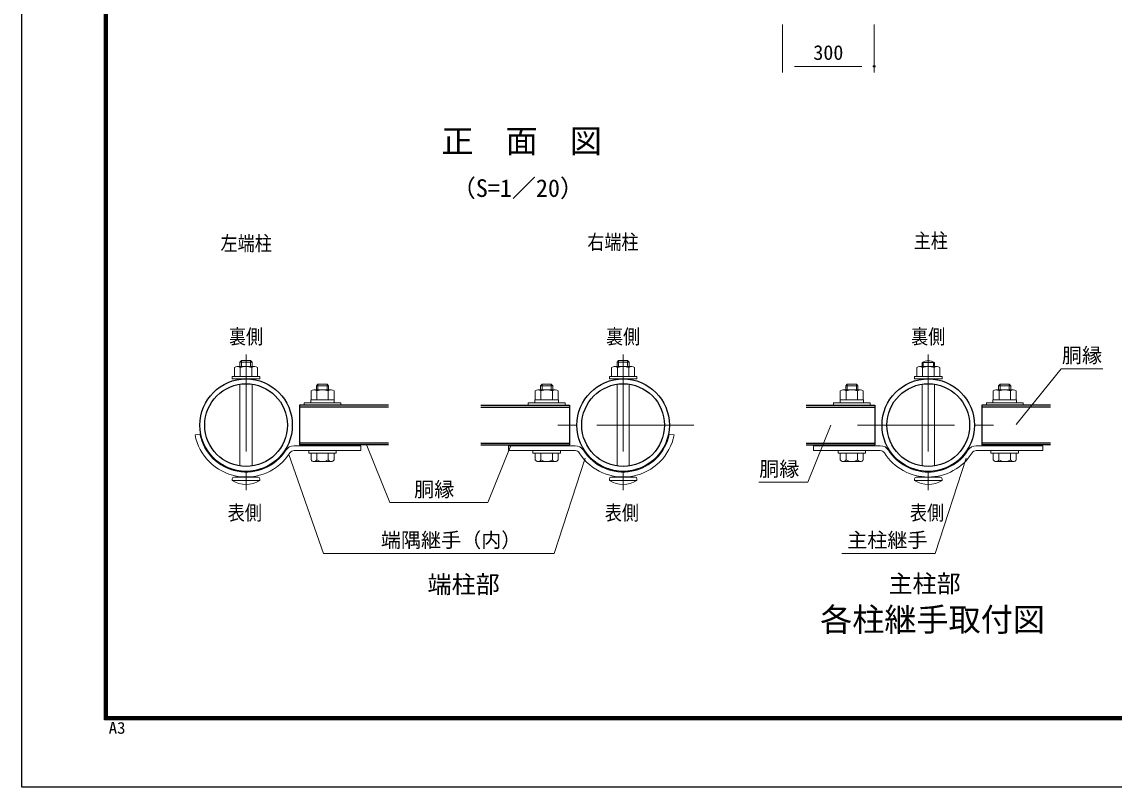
# Model space of a CAD drawing. Units: millimetres, scale not verified. Extents: x -4200 to 4200, y -2970 to 2970.
# Drawn here: x -4200 to -629, y -2970 to -467 of the extents above; entities that cross this region are included whole.
import ezdxf
from ezdxf.enums import TextEntityAlignment as Align

# ---------------------------------------------------------------- set-up
doc = ezdxf.new("R2010")
doc.units = ezdxf.units.MM
doc.header["$LTSCALE"] = 10
doc.header["$PDMODE"] = 32
doc.header["$PDSIZE"] = 5
doc.linetypes.add('USER1', pattern=[50.8, 31.75, -6.35, 6.35, -6.35])
for name, color, linetype, lineweight in [('0-0_D-STR1', 1, 'Continuous', 25), ('0-1_D-BMK', 2, 'USER1', 13), ('0-3_D-STR-DIM', 7, 'Continuous', 13), ('0-6_D-STR3', 3, 'Continuous', 13), ('0-7_D-TTL-TXT', 7, 'Continuous', 25), ('0-A_D-STR-TXT', 7, 'Continuous', 13), ('0-D_D-TTL', 2, 'Continuous', 25)]:
    doc.layers.add(name, color=color, linetype=linetype, lineweight=lineweight)
doc.layers.add('0-5_Defpoints', color=8, linetype='Continuous')
doc.styles.add('ＭＳ ゴシック', font='')
doc.styles.get('ＭＳ ゴシック').set_extended_font_data('MS Gothic')

msp = doc.modelspace()

# ---------------------------------------------------------------- linework, layer by layer
at = {"layer": '0-0_D-STR1'}
for p, q in [((-3000.98, -1720.71), (-3291.71, -1720.71)), ((-3291.71, -1720.71), (-3291.71, -1850.71)), ((-3000.98, -1726.71), (-3291.71, -1726.71)), ((-2699.73, -1720.71), (-2409, -1720.71)), ((-2699.73, -1726.71), (-2409, -1726.71)), ((-2409, -1720.71), (-2409, -1850.71)), ((-1635.89, -1720.71), (-1411.41, -1720.71)), ((-1635.89, -1726.71), (-1411.41, -1726.71)), ((-1411.41, -1720.71), (-1411.41, -1850.71)), ((-836.93, -1720.71), (-1061.41, -1720.71)), ((-1061.41, -1720.71), (-1061.41, -1850.71)), ((-836.93, -1726.71), (-1061.41, -1726.71)), ((-3000.98, -1844.71), (-3291.71, -1844.71)), ((-3000.98, -1850.71), (-3291.71, -1850.71)), ((-2699.73, -1844.71), (-2409, -1844.71)), ((-2699.73, -1850.71), (-2409, -1850.71)), ((-1635.89, -1844.71), (-1411.41, -1844.71)), ((-1635.89, -1850.71), (-1411.41, -1850.71)), ((-836.93, -1844.71), (-1061.41, -1844.71)), ((-836.93, -1850.71), (-1061.41, -1850.71))]:
    msp.add_line(p, q, dxfattribs=at)
for centre, radius in [((-3466.71, -1785.71), 151.25), ((-2234, -1785.71), 151.25), ((-1236.41, -1785.71), 151.25), ((-3466.71, -1785.71), 135.25), ((-2234, -1785.71), 135.25), ((-1236.41, -1785.71), 135.25)]:
    msp.add_circle(centre, radius, dxfattribs=at)
at = {"layer": '0-1_D-BMK'}
for p, q in [((-3466.71, -1554.46), (-3466.71, -2016.96)), ((-2234, -1554.46), (-2234, -2016.96)), ((-1236.41, -1554.46), (-1236.41, -2016.96)), ((-2002.74, -1785.71), (-2465.25, -1785.71)), ((-1467.67, -1785.71), (-1005.16, -1785.71))]:
    msp.add_line(p, q, dxfattribs=at)
at = {"layer": '0-3_D-STR-DIM'}
for p, q in [((-1713.31, -475.46), (-1713.31, -632.35)), ((-1413.31, -475.46), (-1413.31, -632.35)), ((-1673.31, -612.35), (-1453.31, -612.35))]:
    msp.add_line(p, q, dxfattribs=at)
at = {"layer": '0-5_Defpoints'}
msp.add_point((-1413.31, -612.35), dxfattribs=at)
at = {"layer": '0-6_D-STR3'}
for p, q in [((-3504.21, -1626.46), (-3504.21, -1597.46)), ((-3437.82, -1593.96), (-3495.55, -1593.96)), ((-3486.71, -1579.36), (-3481.31, -1573.96)), ((-3486.71, -1579.36), (-3446.71, -1579.36)), ((-3486.71, -1579.36), (-3486.71, -1593.96)), ((-3485.46, -1626.46), (-3485.46, -1597.46)), ((-3481.31, -1593.96), (-3481.31, -1573.96)), ((-3481.31, -1573.96), (-3452.11, -1573.96)), ((-3452.11, -1593.96), (-3452.11, -1573.96)), ((-3446.71, -1579.36), (-3452.11, -1573.96)), ((-3447.96, -1626.46), (-3447.96, -1597.46)), ((-3446.71, -1579.36), (-3446.71, -1593.96)), ((-3429.21, -1626.46), (-3429.21, -1597.46)), ((-2271.5, -1626.46), (-2271.5, -1597.46)), ((-2262.89, -1593.96), (-2205.16, -1593.96)), ((-2254, -1579.36), (-2248.6, -1573.96)), ((-2214, -1579.36), (-2254, -1579.36)), ((-2254, -1579.36), (-2254, -1593.96)), ((-2252.75, -1626.46), (-2252.75, -1597.46)), ((-2248.6, -1593.96), (-2248.6, -1573.96)), ((-2219.4, -1573.96), (-2248.6, -1573.96)), ((-2219.4, -1593.96), (-2219.4, -1573.96)), ((-2214, -1579.36), (-2219.4, -1573.96)), ((-2215.25, -1626.46), (-2215.25, -1597.46)), ((-2214, -1579.36), (-2214, -1593.96)), ((-2196.5, -1626.46), (-2196.5, -1597.46)), ((-1273.91, -1626.46), (-1273.91, -1597.46)), ((-1265.3, -1593.96), (-1207.58, -1593.96)), ((-1256.41, -1593.96), (-1256.41, -1580.46)), ((-1256.41, -1580.46), (-1216.41, -1580.46)), ((-1255.16, -1626.46), (-1255.16, -1597.46)), ((-1253.03, -1593.96), (-1253.03, -1578.84)), ((-1219.8, -1593.96), (-1219.8, -1578.84)), ((-1217.66, -1626.46), (-1217.66, -1597.46)), ((-1216.41, -1593.96), (-1216.41, -1580.46)), ((-1198.91, -1626.46), (-1198.91, -1597.46)), ((-3511.71, -1626.46), (-3511.71, -1634.46)), ((-3421.71, -1634.46), (-3511.71, -1634.46)), ((-3505.21, -1626.46), (-3428.21, -1626.46)), ((-3429.21, -1626.46), (-3504.21, -1626.46)), ((-2279, -1634.46), (-2189, -1634.46)), ((-2195.5, -1626.46), (-2272.5, -1626.46)), ((-2271.5, -1626.46), (-2196.5, -1626.46)), ((-2189, -1626.46), (-2189, -1634.46)), ((-1281.41, -1634.46), (-1191.41, -1634.46)), ((-1197.91, -1626.46), (-1274.91, -1626.46)), ((-1273.91, -1626.46), (-1198.91, -1626.46)), ((-1191.41, -1626.46), (-1191.41, -1634.46)), ((-3486.71, -1651.95), (-3486.71, -1919.47)), ((-3446.71, -1651.95), (-3446.71, -1919.47)), ((-3254.21, -1702.71), (-3254.21, -1673.71)), ((-3187.82, -1670.21), (-3245.55, -1670.21)), ((-3236.71, -1670.21), (-3236.71, -1657.21)), ((-3235.46, -1702.71), (-3235.46, -1673.71)), ((-3201.71, -1652.21), (-3231.71, -1652.21)), ((-3231.71, -1670.21), (-3231.71, -1652.21)), ((-3201.71, -1670.21), (-3201.71, -1652.21)), ((-3196.71, -1657.21), (-3201.71, -1652.21)), ((-3197.96, -1702.71), (-3197.96, -1673.71)), ((-3196.71, -1670.21), (-3196.71, -1657.21)), ((-3179.21, -1702.71), (-3179.21, -1673.71)), ((-2521.5, -1702.71), (-2521.5, -1673.71)), ((-2512.89, -1670.21), (-2455.16, -1670.21)), ((-2504, -1657.21), (-2499, -1652.21)), ((-2504, -1670.21), (-2504, -1657.21)), ((-2502.75, -1702.71), (-2502.75, -1673.71)), ((-2499, -1670.21), (-2499, -1652.21)), ((-2499, -1652.21), (-2469, -1652.21)), ((-2469, -1670.21), (-2469, -1652.21)), ((-2465.25, -1702.71), (-2465.25, -1673.71)), ((-2464, -1670.21), (-2464, -1657.21)), ((-2446.5, -1702.71), (-2446.5, -1673.71)), ((-2254, -1651.95), (-2254, -1919.47)), ((-2214, -1651.95), (-2214, -1919.47)), ((-1523.91, -1702.71), (-1523.91, -1673.71)), ((-1457.52, -1670.21), (-1515.25, -1670.21)), ((-1506.41, -1670.21), (-1506.41, -1657.21)), ((-1505.16, -1702.71), (-1505.16, -1673.71)), ((-1471.41, -1652.21), (-1501.41, -1652.21)), ((-1501.41, -1670.21), (-1501.41, -1652.21)), ((-1466.41, -1657.21), (-1471.41, -1652.21)), ((-1471.41, -1670.21), (-1471.41, -1652.21)), ((-1467.66, -1702.71), (-1467.66, -1673.71)), ((-1466.41, -1670.21), (-1466.41, -1657.21)), ((-1448.91, -1702.71), (-1448.91, -1673.71)), ((-1256.41, -1651.95), (-1256.41, -1919.47)), ((-1216.41, -1651.95), (-1216.41, -1919.47)), ((-1023.91, -1702.71), (-1023.91, -1673.71)), ((-1015.3, -1670.21), (-957.58, -1670.21)), ((-1006.41, -1657.21), (-1001.41, -1652.21)), ((-1006.41, -1670.21), (-1006.41, -1657.21)), ((-1005.16, -1702.71), (-1005.16, -1673.71)), ((-1001.41, -1652.21), (-971.41, -1652.21)), ((-1001.41, -1670.21), (-1001.41, -1652.21)), ((-971.41, -1670.21), (-971.41, -1652.21)), ((-967.66, -1702.71), (-967.66, -1673.71)), ((-966.41, -1670.21), (-966.41, -1657.21)), ((-948.91, -1702.71), (-948.91, -1673.71)), ((-3276.71, -1712.71), (-3156.71, -1712.71)), ((-3276.71, -1720.71), (-3276.71, -1712.71)), ((-3276.71, -1720.71), (-3276.71, -1712.71)), ((-3255.21, -1702.71), (-3178.21, -1702.71)), ((-3255.21, -1712.71), (-3255.21, -1702.71)), ((-3179.21, -1702.71), (-3254.21, -1702.71)), ((-3178.21, -1712.71), (-3178.21, -1702.71)), ((-3156.71, -1720.71), (-3156.71, -1712.71)), ((-3156.71, -1720.71), (-3156.71, -1712.71)), ((-2544, -1712.71), (-2424, -1712.71)), ((-2544, -1720.71), (-2544, -1712.71)), ((-2544, -1720.71), (-2544, -1712.71)), ((-2445.5, -1702.71), (-2522.5, -1702.71)), ((-2522.5, -1712.71), (-2522.5, -1702.71)), ((-2521.5, -1702.71), (-2446.5, -1702.71)), ((-2445.5, -1712.71), (-2445.5, -1702.71)), ((-2424, -1720.71), (-2424, -1712.71)), ((-2424, -1720.71), (-2424, -1712.71)), ((-1546.41, -1712.71), (-1426.41, -1712.71)), ((-1546.41, -1720.71), (-1546.41, -1712.71)), ((-1546.41, -1720.71), (-1546.41, -1712.71)), ((-1524.91, -1702.71), (-1447.91, -1702.71)), ((-1524.91, -1712.71), (-1524.91, -1702.71)), ((-1448.91, -1702.71), (-1523.91, -1702.71)), ((-1447.91, -1712.71), (-1447.91, -1702.71)), ((-1426.41, -1720.71), (-1426.41, -1712.71)), ((-1426.41, -1720.71), (-1426.41, -1712.71)), ((-1046.41, -1712.71), (-926.41, -1712.71)), ((-1046.41, -1720.71), (-1046.41, -1712.71)), ((-1046.41, -1720.71), (-1046.41, -1712.71)), ((-947.91, -1702.71), (-1024.91, -1702.71)), ((-1024.91, -1712.71), (-1024.91, -1702.71)), ((-1023.91, -1702.71), (-948.91, -1702.71)), ((-947.91, -1712.71), (-947.91, -1702.71)), ((-926.41, -1720.71), (-926.41, -1712.71)), ((-926.41, -1720.71), (-926.41, -1712.71)), ((-3276.71, -1720.71), (-3156.71, -1720.71)), ((-2544, -1720.71), (-2424, -1720.71)), ((-1546.41, -1720.71), (-1426.41, -1720.71)), ((-1046.41, -1720.71), (-926.41, -1720.71)), ((-3617.66, -1814.93), (-3633.36, -1817.98)), ((-2083.05, -1814.93), (-2067.34, -1817.98)), ((-3309.86, -1853.21), (-3091.71, -1853.21)), ((-3254.21, -1853.21), (-3254.21, -1850.71)), ((-3179.21, -1853.21), (-3254.21, -1853.21)), ((-3235.46, -1853.21), (-3235.46, -1850.71)), ((-3197.96, -1853.21), (-3197.96, -1850.71)), ((-3179.21, -1853.21), (-3179.21, -1850.71)), ((-3091.71, -1869.21), (-3091.71, -1853.21)), ((-2609, -1869.21), (-2609, -1853.21)), ((-2390.85, -1853.21), (-2609, -1853.21)), ((-2521.5, -1853.21), (-2521.5, -1850.71)), ((-2521.5, -1853.21), (-2446.5, -1853.21)), ((-2502.75, -1853.21), (-2502.75, -1850.71)), ((-2465.25, -1853.21), (-2465.25, -1850.71)), ((-2446.5, -1853.21), (-2446.5, -1850.71)), ((-1393.27, -1853.21), (-1611.41, -1853.21)), ((-1611.41, -1853.21), (-1611.41, -1869.21)), ((-1523.91, -1853.21), (-1523.91, -1850.71)), ((-1523.91, -1853.21), (-1523.91, -1850.71)), ((-1523.91, -1853.21), (-1448.91, -1853.21)), ((-1448.91, -1853.21), (-1523.91, -1853.21)), ((-1505.16, -1853.21), (-1505.16, -1850.71)), ((-1505.16, -1853.21), (-1505.16, -1850.71)), ((-1467.66, -1853.21), (-1467.66, -1850.71)), ((-1467.66, -1853.21), (-1467.66, -1850.71)), ((-1448.91, -1853.21), (-1448.91, -1850.71)), ((-1448.91, -1853.21), (-1448.91, -1850.71)), ((-1079.56, -1853.21), (-861.41, -1853.21)), ((-1023.91, -1853.21), (-1023.91, -1850.71)), ((-1023.91, -1853.21), (-948.91, -1853.21)), ((-1005.16, -1853.21), (-1005.16, -1850.71)), ((-967.66, -1853.21), (-967.66, -1850.71)), ((-948.91, -1853.21), (-948.91, -1850.71)), ((-861.41, -1853.21), (-861.41, -1869.21)), ((-3309.86, -1869.21), (-3091.71, -1869.21)), ((-3171.71, -1877.21), (-3261.71, -1877.21)), ((-3254.21, -1899.31), (-3254.21, -1877.21)), ((-3179.21, -1877.21), (-3254.21, -1877.21)), ((-3235.5, -1899.31), (-3235.5, -1877.21)), ((-3197.92, -1899.31), (-3197.92, -1877.21)), ((-3179.21, -1899.31), (-3179.21, -1877.21)), ((-3171.71, -1869.21), (-3171.71, -1877.21)), ((-2390.85, -1869.21), (-2609, -1869.21)), ((-2529, -1869.21), (-2529, -1877.21)), ((-2529, -1877.21), (-2439, -1877.21)), ((-2521.5, -1899.31), (-2521.5, -1877.21)), ((-2521.5, -1877.21), (-2446.5, -1877.21)), ((-2502.79, -1899.31), (-2502.79, -1877.21)), ((-2465.21, -1899.31), (-2465.21, -1877.21)), ((-2446.5, -1899.31), (-2446.5, -1877.21)), ((-1393.27, -1869.21), (-1611.41, -1869.21)), ((-1531.41, -1869.21), (-1531.41, -1877.21)), ((-1531.41, -1877.21), (-1441.41, -1877.21)), ((-1523.91, -1899.31), (-1523.91, -1877.21)), ((-1523.91, -1877.21), (-1448.91, -1877.21)), ((-1505.2, -1899.31), (-1505.2, -1877.21)), ((-1467.62, -1899.31), (-1467.62, -1877.21)), ((-1448.91, -1899.31), (-1448.91, -1877.21)), ((-1079.56, -1869.21), (-861.41, -1869.21)), ((-1031.41, -1869.21), (-1031.41, -1877.21)), ((-1031.41, -1877.21), (-941.41, -1877.21)), ((-1023.91, -1899.31), (-1023.91, -1877.21)), ((-1023.91, -1877.21), (-948.91, -1877.21)), ((-1005.2, -1899.31), (-1005.2, -1877.21)), ((-967.62, -1899.31), (-967.62, -1877.21)), ((-948.91, -1899.31), (-948.91, -1877.21)), ((-3188.56, -1904.71), (-3244.86, -1904.71)), ((-2512.14, -1904.71), (-2455.85, -1904.71)), ((-1514.56, -1904.71), (-1458.27, -1904.71)), ((-1014.56, -1904.71), (-958.27, -1904.71)), ((-3511.71, -1966.46), (-3511.71, -1960.96)), ((-3506.71, -1955.46), (-3426.71, -1955.46)), ((-3506.21, -1955.46), (-3427.21, -1955.46)), ((-3421.71, -1966.46), (-3421.71, -1960.96)), ((-2279, -1966.46), (-2279, -1960.96)), ((-2194, -1955.46), (-2274, -1955.46)), ((-2194.5, -1955.46), (-2273.5, -1955.46)), ((-2189, -1966.46), (-2189, -1960.96)), ((-1281.41, -1966.46), (-1281.41, -1960.96)), ((-1275.91, -1955.46), (-1196.91, -1955.46)), ((-1191.41, -1966.46), (-1191.41, -1960.96)), ((-3511.71, -1966.46), (-3421.71, -1966.46)), ((-2189, -1966.46), (-2279, -1966.46)), ((-1281.41, -1966.46), (-1191.41, -1966.46))]:
    msp.add_line(p, q, dxfattribs=at)
for points in [[(-3511.71, -1626.46), (-3421.71, -1626.46), (-3421.71, -1634.46)], [(-2189, -1626.46), (-2279, -1626.46), (-2279, -1634.46)], [(-1191.41, -1626.46), (-1281.41, -1626.46), (-1281.41, -1634.46)], [(-3196.71, -1657.21), (-3236.71, -1657.21), (-3231.71, -1652.21)], [(-2504, -1657.21), (-2464, -1657.21), (-2469, -1652.21)], [(-1466.41, -1657.21), (-1506.41, -1657.21), (-1501.41, -1652.21)], [(-1006.41, -1657.21), (-966.41, -1657.21), (-971.41, -1652.21)], [(-3171.71, -1869.21), (-3261.71, -1869.21), (-3261.71, -1877.21)], [(-2529, -1869.21), (-2439, -1869.21), (-2439, -1877.21)], [(-1531.41, -1869.21), (-1441.41, -1869.21), (-1441.41, -1877.21)], [(-1031.41, -1869.21), (-941.41, -1869.21), (-941.41, -1877.21)]]:
    msp.add_lwpolyline(points, dxfattribs=at)
for centre, radius, start, end in [((-3494.83, -1608.19), 14.25, 48.86505, 131.13495), ((-3466.71, -1645.93), 51.97, 68.85295, 111.14705), ((-3438.58, -1608.18), 14.24, 48.83491, 131.16509), ((-2262.12, -1608.18), 14.24, 48.83491, 131.16509), ((-2234, -1645.93), 51.97, 68.85295, 111.14705), ((-2205.87, -1608.19), 14.25, 48.86505, 131.13495), ((-1264.54, -1608.18), 14.24, 48.83491, 131.16509), ((-1236.41, -1617.96), 42.5, 61.92751, 118.07249), ((-1236.41, -1645.93), 51.97, 68.85295, 111.14705), ((-1208.29, -1608.19), 14.25, 48.86505, 131.13495), ((-3244.83, -1684.44), 14.25, 48.86505, 131.13495), ((-3216.71, -1722.18), 51.97, 68.85295, 111.14705), ((-3188.58, -1684.43), 14.24, 48.83491, 131.16509), ((-2512.12, -1684.43), 14.24, 48.83491, 131.16509), ((-2484, -1722.18), 51.97, 68.85295, 111.14705), ((-2455.87, -1684.44), 14.25, 48.86505, 131.13495), ((-1514.54, -1684.44), 14.25, 48.86505, 131.13495), ((-1486.41, -1722.18), 51.97, 68.85295, 111.14705), ((-1458.29, -1684.43), 14.24, 48.83491, 131.16509), ((-1014.54, -1684.43), 14.24, 48.83491, 131.16509), ((-986.41, -1722.18), 51.97, 68.85295, 111.14705), ((-958.29, -1684.44), 14.25, 48.86505, 131.13495), ((-3466.71, -1785.71), 169.75, 190.95712, 327.61089), ((-3466.71, -1785.71), 153.75, 190.95712, 327.61089), ((-2234, -1785.71), 169.75, 212.38911, 349.04288), ((-2234, -1785.71), 153.75, 212.38911, 349.04288), ((-3309.86, -1885.21), 32, 90, 147.61089), ((-2390.85, -1885.21), 32, 32.38911, 90), ((-1393.27, -1885.21), 32, 32.38911, 90), ((-1079.56, -1885.21), 32, 90, 147.61089), ((-3309.86, -1885.21), 16, 90, 147.61089), ((-2390.85, -1885.21), 16, 32.38911, 90), ((-1393.27, -1885.21), 16, 32.38911, 90), ((-1236.41, -1785.71), 169.75, 212.38911, 270), ((-1236.41, -1785.71), 153.75, 212.38911, 270), ((-1236.41, -1785.71), 153.75, 270, 327.61089), ((-1236.41, -1785.71), 169.75, 270, 327.61089), ((-1079.56, -1885.21), 16, 90, 147.61089), ((-3244.86, -1893.91), 10.8, 210, 330), ((-3216.71, -1869.32), 35.39, 237.93138, 302.06862), ((-3188.56, -1893.91), 10.8, 210, 330), ((-2512.14, -1893.91), 10.8, 210, 330), ((-2484, -1869.32), 35.39, 237.93138, 302.06862), ((-2455.85, -1893.91), 10.8, 210, 330), ((-1514.56, -1893.91), 10.8, 210, 330), ((-1486.41, -1869.32), 35.39, 237.93138, 302.06862), ((-1458.27, -1893.91), 10.8, 210, 330), ((-1014.56, -1893.91), 10.8, 210, 330), ((-986.41, -1869.32), 35.39, 237.93138, 302.06862), ((-958.27, -1893.91), 10.8, 210, 330), ((-3506.21, -1960.96), 5.5, 90, 180), ((-3427.21, -1960.96), 5.5, 0, 90), ((-2273.5, -1960.96), 5.5, 90, 180), ((-2194.5, -1960.96), 5.5, 0, 90), ((-1275.91, -1960.96), 5.5, 90, 180), ((-1196.91, -1960.96), 5.5, 0, 90), ((-3466.71, -1895.08), 84.39, 237.77316, 302.22684), ((-2234, -1895.08), 84.39, 237.77316, 302.22684), ((-1236.41, -1895.08), 84.39, 237.77316, 302.22684)]:
    msp.add_arc(centre, radius, start, end, dxfattribs=at)
at = {"layer": '0-A_D-STR-TXT'}
for p, q in [((-802.12, -1601.38), (-949.49, -1784.01)), ((-802.12, -1601.38), (-666.2, -1601.38)), ((-1630.27, -1972.34), (-1555.35, -1785.66)), ((-2996.86, -2039.25), (-3071.77, -1852.57)), ((-2676.26, -2039.25), (-2601.35, -1852.57)), ((-3213.27, -2205.89), (-3327.36, -1881.82)), ((-2459.85, -2205.89), (-2358.21, -1894.33)), ((-1214.3, -2205.89), (-1112.65, -1894.33)), ((-1790.56, -1972.34), (-1630.27, -1972.34)), ((-2996.86, -2039.25), (-2676.26, -2039.25)), ((-3213.27, -2205.89), (-2749.76, -2205.89)), ((-2459.85, -2205.89), (-2923.36, -2205.89)), ((-1214.3, -2205.89), (-1518.82, -2205.89))]:
    msp.add_line(p, q, dxfattribs=at)
at = {"layer": '0-D_D-TTL'}
for points in [[(-4199.71, 2970.07), (4200.29, 2970.07), (4200.29, -2969.93), (-4199.71, -2969.93)], [(-3929.71, 2750.07), (3930.29, 2750.07), (3930.29, -2749.93), (-3929.71, -2749.93)], [(-3927.21, 2747.57), (3927.79, 2747.57), (3927.79, -2747.43), (-3927.21, -2747.43)], [(-3924.71, 2745.07), (3925.29, 2745.07), (3925.29, -2744.93), (-3924.71, -2744.93)], [(-3922.21, 2742.57), (3922.79, 2742.57), (3922.79, -2742.43), (-3922.21, -2742.43)], [(-3919.71, 2740.07), (3920.29, 2740.07), (3920.29, -2739.93), (-3919.71, -2739.93)]]:
    msp.add_lwpolyline(points, close=True, dxfattribs=at)

# ---------------------------------------------------------------- texts
at = {"layer": '0-3_D-STR-DIM', "style": 'ＭＳ ゴシック'}
msp.add_text('300', height=48.09, dxfattribs=at).set_placement((-1612.18, -605.61), align=Align.BOTTOM_LEFT)
at = {"layer": '0-7_D-TTL-TXT', "style": 'ＭＳ ゴシック'}
for s, height, p in [('正\u3000面\u3000図', 76.98, (-2828.14, -918.22)), ('（S=1／20）', 57.7, (-2794.17, -1056.73)), ('端柱部', 57.7, (-2873.39, -2352.95)), ('主柱部', 57.7, (-1366.48, -2350.5)), ('各柱継手取付図', 76.98, (-1590.09, -2483.27))]:
    msp.add_text(s, height=height, dxfattribs=at).set_placement(p, align=Align.BOTTOM_LEFT)
at = {"layer": '0-A_D-STR-TXT', "style": 'ＭＳ ゴシック', "width": 0.85}
for s, p in [('左端柱', (-3550.03, -1229.64)), ('右端柱', (-2350.94, -1225.25)), ('主柱', (-1283.86, -1221.06)), ('裏側', (-3522.61, -1534.61)), ('裏側', (-2289.9, -1534.61)), ('裏側', (-1292.31, -1534.61)), ('表側', (-3526.6, -2110.84)), ('表側', (-2293.89, -2110.84)), ('表側', (-1296.3, -2110.84))]:
    msp.add_text(s, height=48.09, dxfattribs=at).set_placement(p, align=Align.BOTTOM_LEFT)
at = {"layer": '0-A_D-STR-TXT', "style": 'ＭＳ ゴシック'}
for s, p in [('胴縁', (-799.57, -1595.86)), ('胴縁', (-1789.13, -1967.49)), ('胴縁', (-2917.17, -2034.4)), ('端隅継手（内）', (-3025.93, -2200.12)), ('主柱継手', (-1501.35, -2200.12))]:
    msp.add_text(s, height=48.09, dxfattribs=at).set_placement(p, align=Align.BOTTOM_LEFT)
at = {"layer": '0-D_D-TTL', "style": 'ＭＳ ゴシック', "width": 1.05}
msp.add_text('A3', height=38.48, dxfattribs=at).set_placement((-3915.8, -2806.75), align=Align.BOTTOM_LEFT)

doc.saveas('drawing.dxf')
